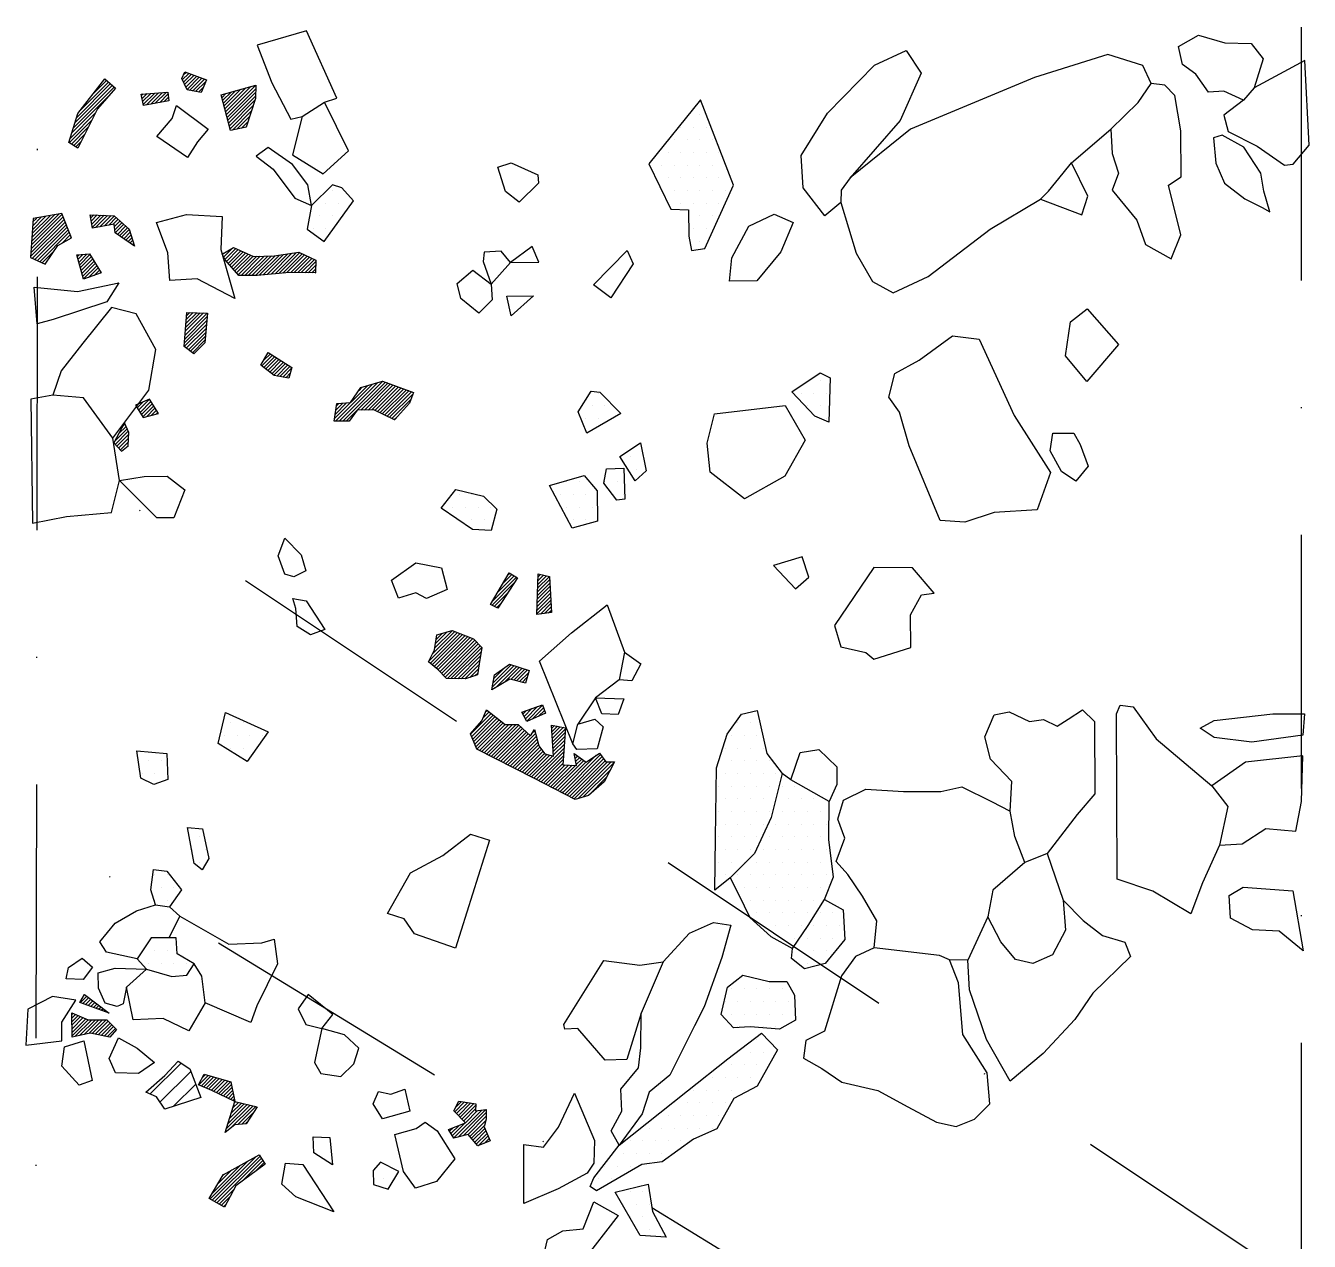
# Model space of a CAD drawing. Header units: metres. Extents: x 199 to 326, y -2100 to -1900.
# Drawn here: x 199.1 to 325.8, y -2019.9 to -1900 of the extents above; entities that cross this region are included whole.
import ezdxf

# ---------------------------------------------------------------- set-up
doc = ezdxf.new("R2010")
doc.units = ezdxf.units.M
doc.header["$LTSCALE"] = 25
doc.header["$MEASUREMENT"] = 0
doc.linetypes.add('STRICHPUNKTX2', pattern=[2, 1, -0.5, 0, -0.5])
doc.layers.get('0').update_dxf_attribs({"linetype": 'CONTINUOUS'})
for name, color, linetype in [('FEUER', 1, 'CONTINUOUS'), ('GRABUNGSGRENZE', 3, 'STRICHPUNKTX2'), ('KNOCHEN', 2, 'CONTINUOUS'), ('KNOCHENSCHRAFF', 2, 'CONTINUOUS'), ('STEINE', 4, 'CONTINUOUS'), ('STEINESCHRAFF', 4, 'CONTINUOUS')]:
    doc.layers.add(name, color=color, linetype=linetype)

# ---------------------------------------------------------------- blocks, each defined once
blk = doc.blocks.new('*X1')
at = {"color": 0}
for p, q in [((214.57, -1905.34), (215.21, -1904.7)), ((214.66, -1904.89), (214.95, -1904.61)), ((214.68, -1905.58), (215.47, -1904.79)), ((203.84, -1910.06), (207.85, -1906.05)), ((203.99, -1909.55), (207.66, -1905.89)), ((204.15, -1909.04), (207.47, -1905.72)), ((204.59, -1908.25), (207.28, -1905.56)), ((205.84, -1906.64), (207.09, -1905.4)), ((214.8, -1905.81), (215.73, -1904.89)), ((214.92, -1906.05), (215.99, -1904.98)), ((215.04, -1906.28), (216.25, -1905.08)), ((215.29, -1906.38), (216.51, -1905.17)), ((215.59, -1906.44), (216.77, -1905.26)), ((215.88, -1906.5), (216.88, -1905.5)), ((216.18, -1906.55), (216.64, -1906.09)), ((218.78, -1908.2), (220.85, -1906.13)), ((218.85, -1908.48), (221.34, -1905.99)), ((218.93, -1908.76), (221.84, -1905.85)), ((203.68, -1910.57), (207.35, -1906.9)), ((210.56, -1906.87), (210.71, -1906.73)), ((210.61, -1907.17), (211.09, -1906.7)), ((210.66, -1907.47), (211.47, -1906.67)), ((210.72, -1907.77), (211.85, -1906.64)), ((211.04, -1907.8), (212.24, -1906.61)), ((211.47, -1907.73), (212.62, -1906.58)), ((211.91, -1907.65), (213, -1906.55)), ((212.34, -1907.57), (213.15, -1906.75)), ((212.77, -1907.49), (213.19, -1907.07)), ((213.2, -1907.41), (213.23, -1907.39)), ((218.49, -1907.07), (218.88, -1906.68)), ((218.56, -1907.35), (219.38, -1906.54)), ((218.64, -1907.63), (219.87, -1906.4)), ((218.71, -1907.91), (220.36, -1906.26)), ((219, -1909.04), (221.82, -1906.22)), ((219.07, -1909.32), (221.81, -1906.59)), ((219.14, -1909.6), (221.79, -1906.95)), ((219.22, -1909.88), (221.71, -1907.39)), ((203.53, -1911.08), (206, -1908.6)), ((219.29, -1910.16), (221.54, -1907.91)), ((219.52, -1910.29), (221.37, -1908.43)), ((203.43, -1911.53), (205.65, -1909.31)), ((219.96, -1910.2), (221.2, -1908.96)), ((220.4, -1910.11), (221.03, -1909.48)), ((203.64, -1911.67), (205.29, -1910.02)), ((203.86, -1911.81), (204.93, -1910.73)), ((220.84, -1910.02), (220.87, -1910)), ((204.07, -1911.95), (204.57, -1911.44)), ((199.69, -1921.63), (202.7, -1918.62)), ((199.71, -1921.25), (202.39, -1918.58)), ((199.74, -1920.88), (201.95, -1918.66)), ((199.76, -1920.5), (201.52, -1918.74)), ((205.47, -1918.68), (205.51, -1918.64)), ((205.53, -1918.97), (205.85, -1918.66)), ((205.59, -1919.27), (206.18, -1918.67)), ((205.64, -1919.57), (206.52, -1918.69)), ((205.7, -1919.86), (206.86, -1918.7)), ((206.01, -1919.91), (207.2, -1918.72)), ((206.44, -1919.83), (207.54, -1918.73)), ((206.88, -1919.75), (207.87, -1918.76)), ((199.61, -1922.77), (203.01, -1919.38)), ((199.63, -1922.39), (202.9, -1919.12)), ((199.66, -1922.01), (202.8, -1918.87)), ((199.79, -1920.12), (201.09, -1918.81)), ((199.79, -1922.94), (203.11, -1919.63)), ((199.82, -1919.74), (200.66, -1918.89)), ((199.84, -1919.36), (200.23, -1918.97)), ((200.03, -1923.05), (203.21, -1919.88)), ((207.31, -1919.66), (208.05, -1918.92)), ((207.75, -1919.58), (208.24, -1919.09)), ((207.88, -1919.8), (208.43, -1919.26)), ((207.92, -1920.12), (208.61, -1919.43)), ((207.96, -1920.43), (208.8, -1919.59)), ((208.17, -1920.58), (208.98, -1919.76)), ((208.38, -1920.72), (209.17, -1919.93)), ((200.28, -1923.17), (203.31, -1920.13)), ((200.52, -1923.28), (203.41, -1920.38)), ((202.68, -1921.47), (203.51, -1920.64)), ((203.51, -1921), (203.61, -1920.89)), ((208.58, -1920.87), (209.34, -1920.11)), ((208.79, -1921.02), (209.42, -1920.38)), ((209, -1921.16), (209.51, -1920.65)), ((209.2, -1921.31), (209.59, -1920.93)), ((209.41, -1921.45), (209.67, -1921.2)), ((200.76, -1923.39), (201.93, -1922.22)), ((204.22, -1922.75), (204.39, -1922.59)), ((204.3, -1923.03), (204.77, -1922.56)), ((204.38, -1923.31), (205.16, -1922.53)), ((204.45, -1923.59), (205.45, -1922.58)), ((209.62, -1921.6), (209.75, -1921.47)), ((209.83, -1921.75), (209.83, -1921.74)), ((218.52, -1922.6), (218.71, -1922.41)), ((218.65, -1922.83), (219.57, -1921.9)), ((218.77, -1923.06), (219.84, -1921.98)), ((218.93, -1923.25), (220.09, -1922.09)), ((219.1, -1923.44), (220.34, -1922.2)), ((219.26, -1923.62), (220.58, -1922.31)), ((219.43, -1923.81), (220.83, -1922.41)), ((219.6, -1924), (221.07, -1922.52)), ((222.55, -1924.58), (224.56, -1922.57)), ((222.94, -1924.54), (224.97, -1922.51)), ((223.33, -1924.5), (225.39, -1922.45)), ((223.72, -1924.47), (225.8, -1922.39)), ((224.11, -1924.43), (226.15, -1922.39)), ((224.5, -1924.4), (226.4, -1922.5)), ((201, -1923.5), (201.12, -1923.39)), ((204.53, -1923.86), (205.59, -1922.8)), ((204.6, -1924.14), (205.72, -1923.02)), ((204.68, -1924.42), (205.86, -1923.24)), ((204.76, -1924.7), (205.99, -1923.46)), ((204.83, -1924.97), (206.13, -1923.68)), ((219.76, -1924.18), (221.32, -1922.63)), ((219.93, -1924.37), (221.56, -1922.74)), ((220.1, -1924.56), (221.91, -1922.74)), ((220.38, -1924.63), (222.27, -1922.73)), ((220.73, -1924.63), (222.64, -1922.73)), ((221.08, -1924.63), (223, -1922.72)), ((221.44, -1924.63), (223.36, -1922.71)), ((221.79, -1924.63), (223.74, -1922.69)), ((222.16, -1924.61), (224.15, -1922.63)), ((224.89, -1924.36), (226.64, -1922.61)), ((225.27, -1924.34), (226.88, -1922.72)), ((225.61, -1924.35), (227.13, -1922.83)), ((225.96, -1924.35), (227.37, -1922.94)), ((226.3, -1924.36), (227.61, -1923.05)), ((226.65, -1924.37), (227.75, -1923.27)), ((227, -1924.38), (227.73, -1923.64)), ((205.33, -1924.83), (206.26, -1923.9)), ((205.87, -1924.64), (206.4, -1924.11)), ((206.42, -1924.45), (206.53, -1924.33)), ((227.34, -1924.38), (227.71, -1924.01)), ((227.69, -1924.39), (227.7, -1924.38)), ((214.81, -1930.91), (217.02, -1928.7)), ((214.84, -1930.52), (217.02, -1928.34)), ((214.87, -1930.14), (216.68, -1928.33)), ((214.9, -1929.76), (216.34, -1928.32)), ((214.93, -1929.37), (215.99, -1928.31)), ((214.96, -1928.99), (215.65, -1928.3)), ((214.99, -1928.61), (215.3, -1928.29)), ((214.77, -1931.65), (216.95, -1929.47)), ((214.78, -1931.29), (216.98, -1929.09)), ((214.97, -1931.8), (216.92, -1929.86)), ((215.17, -1931.96), (216.88, -1930.25)), ((215.38, -1932.11), (216.85, -1930.64)), ((215.58, -1932.26), (216.81, -1931.02)), ((222.41, -1933.55), (223.48, -1932.49)), ((222.6, -1933.01), (223.26, -1932.36)), ((222.61, -1933.71), (223.69, -1932.63)), ((222.81, -1933.86), (223.91, -1932.77)), ((223.01, -1934.02), (224.13, -1932.9)), ((223.21, -1934.17), (224.34, -1933.04)), ((223.41, -1934.33), (224.56, -1933.18)), ((223.61, -1934.48), (224.77, -1933.32)), ((223.89, -1934.56), (224.99, -1933.45)), ((224.19, -1934.61), (225.21, -1933.59)), ((224.49, -1934.66), (225.36, -1933.79)), ((224.79, -1934.72), (225.22, -1934.29)), ((230.04, -1939.01), (233.85, -1935.2)), ((230.4, -1939.01), (234.35, -1935.05)), ((230.75, -1939.01), (234.61, -1935.15)), ((232.18, -1937.93), (234.87, -1935.24)), ((229.69, -1939.01), (233.34, -1935.35)), ((231.22, -1937.13), (232.83, -1935.51)), ((232.02, -1935.97), (232.32, -1935.67)), ((232.54, -1937.92), (235.13, -1935.34)), ((232.91, -1937.91), (235.39, -1935.43)), ((233.27, -1937.9), (235.64, -1935.53)), ((233.58, -1937.95), (235.9, -1935.62)), ((233.82, -1938.06), (236.16, -1935.72)), ((234.06, -1938.18), (236.42, -1935.81)), ((234.3, -1938.29), (236.68, -1935.91)), ((234.54, -1938.4), (236.94, -1936)), ((234.77, -1938.52), (237.19, -1936.1)), ((235.01, -1938.63), (237.35, -1936.3)), ((209.99, -1937.49), (210.13, -1937.36)), ((210.13, -1937.71), (210.76, -1937.08)), ((210.26, -1937.93), (211.34, -1936.85)), ((210.4, -1938.15), (211.48, -1937.06)), ((210.53, -1938.37), (211.62, -1937.28)), ((210.67, -1938.58), (211.76, -1937.49)), ((211.03, -1938.57), (211.89, -1937.71)), ((229.59, -1938.76), (231.16, -1937.18)), ((229.65, -1938.34), (230.78, -1937.21)), ((229.71, -1937.93), (230.4, -1937.23)), ((229.77, -1937.51), (230.02, -1937.26)), ((235.25, -1938.75), (237.13, -1936.87)), ((211.51, -1938.45), (212.03, -1937.93)), ((211.99, -1938.32), (212.17, -1938.14)), ((235.49, -1938.86), (235.69, -1938.66)), ((207.87, -1941.03), (209.13, -1939.77)), ((207.95, -1941.3), (209.24, -1940.01)), ((208.12, -1941.48), (209.28, -1940.33)), ((208.29, -1940.26), (209.03, -1939.52)), ((208.71, -1939.48), (208.92, -1939.27)), ((208.29, -1941.67), (209.26, -1940.7)), ((208.46, -1941.85), (209.25, -1941.06)), ((209.15, -1941.52), (209.23, -1941.43)), ((246.2, -1955.02), (247.09, -1954.13)), ((246.7, -1954.17), (246.88, -1953.99)), ((249.64, -1955.12), (250.5, -1954.26)), ((249.65, -1954.75), (250.21, -1954.19)), ((249.66, -1954.39), (249.92, -1954.13)), ((245.11, -1957.18), (247.31, -1954.97)), ((245.21, -1956.72), (247.53, -1954.4)), ((245.71, -1955.87), (247.31, -1954.27)), ((249.6, -1956.57), (250.85, -1955.33)), ((249.61, -1956.21), (250.83, -1954.99)), ((249.62, -1955.84), (250.81, -1954.66)), ((249.63, -1955.48), (250.79, -1954.33)), ((245.34, -1957.29), (246.66, -1955.98)), ((249.56, -1958.02), (250.92, -1956.67)), ((249.57, -1957.66), (250.9, -1956.33)), ((249.58, -1957.3), (250.88, -1956)), ((249.59, -1956.93), (250.87, -1955.66)), ((245.58, -1957.41), (246.01, -1956.98)), ((249.9, -1958.04), (250.94, -1957)), ((250.31, -1957.99), (250.96, -1957.34)), ((250.72, -1957.93), (250.98, -1957.67)), ((238.9, -1962.68), (241.72, -1959.85)), ((239.03, -1962.9), (241.98, -1959.95)), ((239.23, -1963.06), (242.23, -1960.05)), ((239.29, -1961.94), (241.47, -1959.75)), ((239.42, -1963.22), (242.49, -1960.15)), ((239.5, -1961.37), (241.22, -1959.65)), ((239.56, -1960.95), (240.72, -1959.79)), ((239.61, -1963.38), (242.74, -1960.25)), ((239.62, -1960.54), (240.22, -1959.94)), ((239.68, -1960.13), (239.71, -1960.09)), ((239.8, -1963.54), (242.99, -1960.35)), ((239.98, -1963.72), (243.25, -1960.45)), ((240.15, -1963.9), (243.43, -1960.62)), ((240.33, -1964.07), (243.61, -1960.8)), ((240.51, -1964.25), (243.78, -1960.98)), ((240.73, -1964.39), (243.95, -1961.17)), ((241.07, -1964.4), (244.1, -1961.36)), ((241.41, -1964.41), (244.04, -1961.78)), ((241.76, -1964.42), (243.97, -1962.2)), ((242.1, -1964.43), (243.9, -1962.62)), ((242.44, -1964.44), (243.84, -1963.04)), ((245.16, -1965.26), (247.3, -1963.11)), ((245.24, -1964.83), (247.03, -1963.03)), ((242.94, -1964.29), (243.78, -1963.46)), ((243.48, -1964.11), (243.72, -1963.87)), ((245.31, -1964.4), (246.44, -1963.27)), ((245.47, -1965.3), (247.57, -1963.2)), ((246.34, -1964.78), (247.84, -1963.29)), ((247, -1964.48), (248.11, -1963.37)), ((247.28, -1964.55), (248.37, -1963.46)), ((247.56, -1964.63), (248.64, -1963.54)), ((247.84, -1964.7), (248.72, -1963.82)), ((248.12, -1964.78), (248.58, -1964.31)), ((248.39, -1964.85), (248.44, -1964.8)), ((243.03, -1969.86), (245.05, -1967.84)), ((243.13, -1970.11), (245.24, -1968)), ((243.23, -1970.37), (245.44, -1968.15)), ((244.27, -1968.27), (244.85, -1967.69)), ((244.54, -1967.65), (244.65, -1967.53)), ((248.17, -1967.9), (248.52, -1967.55)), ((248.3, -1968.13), (249.07, -1967.36)), ((248.42, -1968.36), (249.61, -1967.17)), ((248.55, -1968.59), (250.11, -1967.02)), ((249.09, -1968.4), (250.21, -1967.28)), ((249.72, -1968.12), (250.3, -1967.54)), ((250.36, -1967.84), (250.4, -1967.8)), ((243.33, -1970.62), (245.64, -1968.31)), ((243.43, -1970.87), (245.84, -1968.46)), ((243.53, -1971.13), (246.04, -1968.62)), ((243.64, -1971.37), (246.24, -1968.77)), ((243.88, -1971.49), (246.44, -1968.93)), ((244.11, -1971.61), (246.79, -1968.93)), ((244.34, -1971.73), (247.14, -1968.93)), ((244.58, -1971.85), (247.5, -1968.93)), ((244.81, -1971.97), (247.78, -1969)), ((245.05, -1972.09), (247.96, -1969.17)), ((245.28, -1972.2), (248.15, -1969.34)), ((251.03, -1969.28), (251.28, -1969.04)), ((251.05, -1969.62), (251.58, -1969.09)), ((251.07, -1969.95), (251.87, -1969.15)), ((251.1, -1970.28), (252.17, -1969.21)), ((251.12, -1970.61), (252.38, -1969.35)), ((245.52, -1972.32), (248.33, -1969.51)), ((245.75, -1972.44), (248.52, -1969.68)), ((245.99, -1972.56), (248.7, -1969.85)), ((246.22, -1972.68), (248.88, -1970.02)), ((246.46, -1972.8), (249.43, -1969.82)), ((246.69, -1972.92), (249.5, -1970.11)), ((246.92, -1973.04), (249.57, -1970.39)), ((247.16, -1973.16), (249.65, -1970.67)), ((249.07, -1969.83), (249.36, -1969.54)), ((251.14, -1970.94), (252.35, -1969.73)), ((251.16, -1971.28), (252.32, -1970.11)), ((251.18, -1971.61), (252.3, -1970.49)), ((247.39, -1973.28), (249.72, -1970.95)), ((247.63, -1973.39), (249.85, -1971.17)), ((247.86, -1973.51), (250, -1971.38)), ((248.1, -1973.63), (250.15, -1971.58)), ((248.33, -1973.75), (250.3, -1971.78)), ((248.57, -1973.87), (250.55, -1971.89)), ((248.8, -1973.99), (250.84, -1971.95)), ((249.27, -1974.23), (252.24, -1971.25)), ((249.5, -1974.35), (252.22, -1971.64)), ((251.2, -1971.94), (252.27, -1970.87)), ((251.84, -1975.55), (255.41, -1971.97)), ((252.07, -1975.67), (255.84, -1971.9)), ((253.28, -1971.99), (253.38, -1971.89)), ((249.04, -1974.11), (251.12, -1972.02)), ((249.74, -1974.47), (252.19, -1972.02)), ((249.97, -1974.59), (252.16, -1972.4)), ((250.2, -1974.71), (252.13, -1972.78)), ((250.44, -1974.83), (252.35, -1972.92)), ((250.67, -1974.95), (252.69, -1972.93)), ((250.9, -1975.07), (253.03, -1972.95)), ((251.14, -1975.19), (253.36, -1972.96)), ((251.37, -1975.31), (254.19, -1972.49)), ((251.6, -1975.43), (254.39, -1972.64)), ((252.3, -1975.79), (255.99, -1972.1)), ((252.54, -1975.91), (256.14, -1972.31)), ((252.77, -1976.03), (256.28, -1972.52)), ((253, -1976.15), (256.54, -1972.61)), ((253.24, -1976.27), (256.89, -1972.62)), ((253.33, -1972.29), (253.58, -1972.04)), ((253.38, -1972.59), (253.78, -1972.19)), ((253.43, -1972.89), (253.98, -1972.34)), ((253.63, -1976.24), (257.18, -1972.68)), ((254.13, -1976.08), (256.81, -1973.41)), ((254.64, -1975.93), (256.43, -1974.14)), ((204.49, -1996.38), (205.15, -1995.72)), ((204.75, -1996.47), (205.35, -1995.87)), ((204.9, -1995.62), (204.95, -1995.57)), ((205.01, -1996.56), (205.55, -1996.02)), ((205.28, -1996.65), (205.75, -1996.18)), ((205.54, -1996.75), (205.96, -1996.33)), ((205.8, -1996.84), (206.16, -1996.48)), ((206.06, -1996.93), (206.36, -1996.63)), ((206.32, -1997.02), (206.56, -1996.78)), ((206.58, -1997.12), (206.76, -1996.94)), ((206.84, -1997.21), (206.96, -1997.09)), ((207.1, -1997.3), (207.17, -1997.24)), ((203.66, -1997.56), (203.78, -1997.44)), ((203.67, -1997.91), (204.04, -1997.54)), ((203.67, -1998.26), (204.29, -1997.64)), ((203.68, -1998.6), (204.54, -1997.75)), ((203.69, -1998.95), (204.79, -1997.85)), ((203.69, -1999.3), (205.04, -1997.95)), ((203.7, -1999.65), (205.29, -1998.05)), ((203.98, -1999.72), (205.65, -1998.05)), ((204.44, -1999.61), (206, -1998.05)), ((204.9, -1999.51), (206.35, -1998.05)), ((205.35, -1999.41), (206.7, -1998.06)), ((205.69, -1999.42), (207.06, -1998.06)), ((205.98, -1999.48), (207.26, -1998.2)), ((206.27, -1999.54), (207.44, -1998.38)), ((206.57, -1999.61), (207.62, -1998.56)), ((207.37, -1997.39), (207.37, -1997.39)), ((206.86, -1999.67), (207.79, -1998.73)), ((207.15, -1999.73), (207.97, -1998.91)), ((216.17, -2004.5), (217.13, -2003.54)), ((216.42, -2004.6), (217.4, -2003.62)), ((216.54, -2003.78), (216.85, -2003.46)), ((216.67, -2004.71), (217.68, -2003.7)), ((216.92, -2004.81), (217.95, -2003.78)), ((217.17, -2004.92), (218.22, -2003.86)), ((217.41, -2005.02), (218.5, -2003.94)), ((217.66, -2005.13), (218.77, -2004.02)), ((217.9, -2005.25), (219.05, -2004.1)), ((218.14, -2005.36), (219.32, -2004.18)), ((218.38, -2005.47), (219.42, -2004.43)), ((218.62, -2005.59), (219.48, -2004.72)), ((218.86, -2005.7), (219.54, -2005.02)), ((219.1, -2005.81), (219.6, -2005.31)), ((219.34, -2005.93), (219.66, -2005.6)), ((219.58, -2006.04), (219.72, -2005.89)), ((219.74, -2006.23), (219.83, -2006.14)), ((241.46, -2007.14), (242.43, -2006.16)), ((241.53, -2006.72), (242.13, -2006.12)), ((218.91, -2008.83), (221.26, -2006.48)), ((219.08, -2008.31), (220.98, -2006.41)), ((219.24, -2007.79), (220.69, -2006.34)), ((219.33, -2008.76), (221.55, -2006.55)), ((219.41, -2007.27), (220.4, -2006.28)), ((219.57, -2006.75), (220.12, -2006.21)), ((220.05, -2008.39), (221.83, -2006.61)), ((220.44, -2008.36), (221.61, -2007.19)), ((241.34, -2009.73), (244.11, -2006.96)), ((241.63, -2007.32), (242.74, -2006.21)), ((241.8, -2009.63), (244.52, -2006.9)), ((241.81, -2007.5), (243.05, -2006.26)), ((241.98, -2007.68), (243.35, -2006.31)), ((242.16, -2007.85), (243.54, -2006.48)), ((242.27, -2009.51), (244.56, -2007.22)), ((242.34, -2008.03), (243.51, -2006.86)), ((242.51, -2008.21), (243.7, -2007.02)), ((220.83, -2008.33), (220.98, -2008.17)), ((240.95, -2009.06), (241.33, -2008.68)), ((241.08, -2009.29), (241.91, -2008.46)), ((241.21, -2009.51), (242.49, -2008.23)), ((242.74, -2009.4), (244.56, -2007.57)), ((242.93, -2009.56), (244.54, -2007.95)), ((243.09, -2009.75), (244.41, -2008.44)), ((243.25, -2009.94), (244.42, -2008.78)), ((243.42, -2010.13), (244.53, -2009.02)), ((243.58, -2010.32), (244.64, -2009.27)), ((243.75, -2010.51), (244.75, -2009.51)), ((244.35, -2010.26), (244.85, -2009.76)), ((244.96, -2010.01), (244.96, -2010)), ((217.3, -2015.75), (221.06, -2011.98)), ((217.51, -2015.18), (220.27, -2012.42)), ((217.52, -2015.87), (221.85, -2011.54)), ((217.75, -2016), (222.24, -2011.51)), ((217.97, -2016.13), (222.38, -2011.72)), ((220.51, -2013.95), (222.52, -2011.93)), ((221.84, -2012.97), (222.66, -2012.15)), ((218.02, -2014.32), (219.47, -2012.86)), ((218.53, -2013.46), (218.68, -2013.3)), ((218.2, -2016.26), (219.66, -2014.8)), ((218.42, -2016.39), (219.27, -2015.54)), ((218.65, -2016.52), (218.87, -2016.29))]:
    blk.add_line(p, q, dxfattribs=at)
blk = doc.blocks.new('*X2')
at = {"color": 0}
for p, q in [((265.625, -1908.75), (265.625, -1908.75)), ((263.75, -1910), (263.75, -1910)), ((265, -1910), (265, -1910)), ((266.25, -1910), (266.25, -1910)), ((263.125, -1911.25), (263.125, -1911.25)), ((264.375, -1911.25), (264.375, -1911.25)), ((265.625, -1911.25), (265.625, -1911.25)), ((266.875, -1911.25), (266.875, -1911.25)), ((262.5, -1912.5), (262.5, -1912.5)), ((263.75, -1912.5), (263.75, -1912.5)), ((265, -1912.5), (265, -1912.5)), ((266.25, -1912.5), (266.25, -1912.5)), ((267.5, -1912.5), (267.5, -1912.5)), ((261.875, -1913.75), (261.875, -1913.75)), ((262.5, -1915), (262.5, -1915)), ((263.125, -1913.75), (263.125, -1913.75)), ((263.75, -1915), (263.75, -1915)), ((264.375, -1913.75), (264.375, -1913.75)), ((265, -1915), (265, -1915)), ((265.625, -1913.75), (265.625, -1913.75)), ((266.25, -1915), (266.25, -1915)), ((266.875, -1913.75), (266.875, -1913.75)), ((267.5, -1915), (267.5, -1915)), ((268.125, -1913.75), (268.125, -1913.75)), ((229.375, -1916.25), (229.375, -1916.25)), ((263.125, -1916.25), (263.125, -1916.25)), ((264.375, -1916.25), (264.375, -1916.25)), ((265.625, -1916.25), (265.625, -1916.25)), ((266.875, -1916.25), (266.875, -1916.25)), ((268.125, -1916.25), (268.125, -1916.25)), ((228.75, -1917.5), (228.75, -1917.5)), ((230, -1917.5), (230, -1917.5)), ((231.25, -1917.5), (231.25, -1917.5)), ((262.5, -1917.5), (262.5, -1917.5)), ((263.75, -1917.5), (263.75, -1917.5)), ((265, -1917.5), (265, -1917.5)), ((266.25, -1917.5), (266.25, -1917.5)), ((267.5, -1917.5), (267.5, -1917.5)), ((228.125, -1918.75), (228.125, -1918.75)), ((229.375, -1918.75), (229.375, -1918.75)), ((265.625, -1918.75), (265.625, -1918.75)), ((266.875, -1918.75), (266.875, -1918.75)), ((227.5, -1920), (227.5, -1920)), ((228.75, -1920), (228.75, -1920)), ((265, -1920), (265, -1920)), ((266.25, -1920), (266.25, -1920)), ((265.625, -1921.25), (265.625, -1921.25)), ((277.5, -1935), (277.5, -1935)), ((255.625, -1936.25), (255.625, -1936.25)), ((275.625, -1936.25), (275.625, -1936.25)), ((276.875, -1936.25), (276.875, -1936.25)), ((278.125, -1936.25), (278.125, -1936.25)), ((255, -1937.5), (255, -1937.5)), ((256.25, -1937.5), (256.25, -1937.5)), ((276.25, -1937.5), (276.25, -1937.5)), ((277.5, -1937.5), (277.5, -1937.5)), ((254.375, -1938.75), (254.375, -1938.75)), ((255.625, -1938.75), (255.625, -1938.75)), ((256.875, -1938.75), (256.875, -1938.75)), ((278.125, -1938.75), (278.125, -1938.75)), ((258.75, -1942.5), (258.75, -1942.5)), ((260, -1942.5), (260, -1942.5)), ((256.875, -1943.75), (256.875, -1943.75)), ((258.125, -1943.75), (258.125, -1943.75)), ((259.375, -1943.75), (259.375, -1943.75)), ((252.5, -1945), (252.5, -1945)), ((253.75, -1945), (253.75, -1945)), ((256.25, -1945), (256.25, -1945)), ((257.5, -1945), (257.5, -1945)), ((241.875, -1946.25), (241.875, -1946.25)), ((243.125, -1946.25), (243.125, -1946.25)), ((251.875, -1946.25), (251.875, -1946.25)), ((253.125, -1946.25), (253.125, -1946.25)), ((254.375, -1946.25), (254.375, -1946.25)), ((258.125, -1946.25), (258.125, -1946.25)), ((241.25, -1947.5), (241.25, -1947.5)), ((242.5, -1947.5), (242.5, -1947.5)), ((243.75, -1947.5), (243.75, -1947.5)), ((245, -1947.5), (245, -1947.5)), ((252.5, -1947.5), (252.5, -1947.5)), ((253.75, -1947.5), (253.75, -1947.5)), ((255, -1947.5), (255, -1947.5)), ((241.875, -1948.75), (241.875, -1948.75)), ((243.125, -1948.75), (243.125, -1948.75)), ((244.375, -1948.75), (244.375, -1948.75)), ((253.125, -1948.75), (253.125, -1948.75)), ((254.375, -1948.75), (254.375, -1948.75)), ((219.375, -1968.75), (219.375, -1968.75)), ((220.625, -1968.75), (220.625, -1968.75)), ((269.375, -1968.75), (269.375, -1968.75)), ((270.625, -1968.75), (270.625, -1968.75)), ((218.75, -1970), (218.75, -1970)), ((220, -1970), (220, -1970)), ((221.25, -1970), (221.25, -1970)), ((222.5, -1970), (222.5, -1970)), ((268.75, -1970), (268.75, -1970)), ((270, -1970), (270, -1970)), ((271.25, -1970), (271.25, -1970)), ((219.375, -1971.25), (219.375, -1971.25)), ((220.625, -1971.25), (220.625, -1971.25)), ((221.875, -1971.25), (221.875, -1971.25)), ((268.125, -1971.25), (268.125, -1971.25)), ((269.375, -1971.25), (269.375, -1971.25)), ((270.625, -1971.25), (270.625, -1971.25)), ((271.875, -1971.25), (271.875, -1971.25)), ((211.25, -1972.5), (211.25, -1972.5)), ((212.5, -1972.5), (212.5, -1972.5)), ((268.75, -1972.5), (268.75, -1972.5)), ((270, -1972.5), (270, -1972.5)), ((271.25, -1972.5), (271.25, -1972.5)), ((272.5, -1972.5), (272.5, -1972.5)), ((210.625, -1973.75), (210.625, -1973.75)), ((211.875, -1973.75), (211.875, -1973.75)), ((268.125, -1973.75), (268.125, -1973.75)), ((269.375, -1973.75), (269.375, -1973.75)), ((270.625, -1973.75), (270.625, -1973.75)), ((271.875, -1973.75), (271.875, -1973.75)), ((273.125, -1973.75), (273.125, -1973.75)), ((267.5, -1975), (267.5, -1975)), ((268.75, -1975), (268.75, -1975)), ((270, -1975), (270, -1975)), ((271.25, -1975), (271.25, -1975)), ((272.5, -1975), (272.5, -1975)), ((273.75, -1975), (273.75, -1975)), ((275, -1975), (275, -1975)), ((268.125, -1976.25), (268.125, -1976.25)), ((269.375, -1976.25), (269.375, -1976.25)), ((270.625, -1976.25), (270.625, -1976.25)), ((271.875, -1976.25), (271.875, -1976.25)), ((273.125, -1976.25), (273.125, -1976.25)), ((274.375, -1976.25), (274.375, -1976.25)), ((275.625, -1976.25), (275.625, -1976.25)), ((276.875, -1976.25), (276.875, -1976.25)), ((267.5, -1977.5), (267.5, -1977.5)), ((268.75, -1977.5), (268.75, -1977.5)), ((270, -1977.5), (270, -1977.5)), ((271.25, -1977.5), (271.25, -1977.5)), ((272.5, -1977.5), (272.5, -1977.5)), ((273.75, -1977.5), (273.75, -1977.5)), ((275, -1977.5), (275, -1977.5)), ((276.25, -1977.5), (276.25, -1977.5)), ((277.5, -1977.5), (277.5, -1977.5)), ((268.125, -1978.75), (268.125, -1978.75)), ((269.375, -1978.75), (269.375, -1978.75)), ((270.625, -1978.75), (270.625, -1978.75)), ((271.875, -1978.75), (271.875, -1978.75)), ((273.125, -1978.75), (273.125, -1978.75)), ((274.375, -1978.75), (274.375, -1978.75)), ((275.625, -1978.75), (275.625, -1978.75)), ((276.875, -1978.75), (276.875, -1978.75)), ((278.125, -1978.75), (278.125, -1978.75)), ((216.25, -1980), (216.25, -1980)), ((267.5, -1980), (267.5, -1980)), ((268.75, -1980), (268.75, -1980)), ((270, -1980), (270, -1980)), ((271.25, -1980), (271.25, -1980)), ((272.5, -1980), (272.5, -1980)), ((273.75, -1980), (273.75, -1980)), ((275, -1980), (275, -1980)), ((276.25, -1980), (276.25, -1980)), ((277.5, -1980), (277.5, -1980)), ((215.625, -1981.25), (215.625, -1981.25)), ((216.875, -1981.25), (216.875, -1981.25)), ((268.125, -1981.25), (268.125, -1981.25)), ((269.375, -1981.25), (269.375, -1981.25)), ((270.625, -1981.25), (270.625, -1981.25)), ((271.875, -1981.25), (271.875, -1981.25)), ((273.125, -1981.25), (273.125, -1981.25)), ((274.375, -1981.25), (274.375, -1981.25)), ((275.625, -1981.25), (275.625, -1981.25)), ((276.875, -1981.25), (276.875, -1981.25)), ((278.125, -1981.25), (278.125, -1981.25)), ((216.25, -1982.5), (216.25, -1982.5)), ((267.5, -1982.5), (267.5, -1982.5)), ((268.75, -1982.5), (268.75, -1982.5)), ((270, -1982.5), (270, -1982.5)), ((271.25, -1982.5), (271.25, -1982.5)), ((272.5, -1982.5), (272.5, -1982.5)), ((273.75, -1982.5), (273.75, -1982.5)), ((275, -1982.5), (275, -1982.5)), ((276.25, -1982.5), (276.25, -1982.5)), ((277.5, -1982.5), (277.5, -1982.5)), ((211.875, -1983.75), (211.875, -1983.75)), ((213.125, -1983.75), (213.125, -1983.75)), ((268.125, -1983.75), (268.125, -1983.75)), ((269.375, -1983.75), (269.375, -1983.75)), ((270.625, -1983.75), (270.625, -1983.75)), ((271.875, -1983.75), (271.875, -1983.75)), ((273.125, -1983.75), (273.125, -1983.75)), ((274.375, -1983.75), (274.375, -1983.75)), ((275.625, -1983.75), (275.625, -1983.75)), ((276.875, -1983.75), (276.875, -1983.75)), ((278.125, -1983.75), (278.125, -1983.75)), ((212.5, -1985), (212.5, -1985)), ((213.75, -1985), (213.75, -1985)), ((270, -1985), (270, -1985)), ((271.25, -1985), (271.25, -1985)), ((272.5, -1985), (272.5, -1985)), ((273.75, -1985), (273.75, -1985)), ((275, -1985), (275, -1985)), ((276.25, -1985), (276.25, -1985)), ((277.5, -1985), (277.5, -1985)), ((211.875, -1986.25), (211.875, -1986.25)), ((213.125, -1986.25), (213.125, -1986.25)), ((270.625, -1986.25), (270.625, -1986.25)), ((271.875, -1986.25), (271.875, -1986.25)), ((273.125, -1986.25), (273.125, -1986.25)), ((274.375, -1986.25), (274.375, -1986.25)), ((275.625, -1986.25), (275.625, -1986.25)), ((276.875, -1986.25), (276.875, -1986.25)), ((271.25, -1987.5), (271.25, -1987.5)), ((272.5, -1987.5), (272.5, -1987.5)), ((273.75, -1987.5), (273.75, -1987.5)), ((275, -1987.5), (275, -1987.5)), ((276.25, -1987.5), (276.25, -1987.5)), ((277.5, -1987.5), (277.5, -1987.5)), ((278.75, -1987.5), (278.75, -1987.5)), ((271.875, -1988.75), (271.875, -1988.75)), ((273.125, -1988.75), (273.125, -1988.75)), ((274.375, -1988.75), (274.375, -1988.75)), ((275.625, -1988.75), (275.625, -1988.75)), ((276.875, -1988.75), (276.875, -1988.75)), ((278.125, -1988.75), (278.125, -1988.75)), ((279.375, -1988.75), (279.375, -1988.75)), ((212.5, -1990), (212.5, -1990)), ((213.75, -1990), (213.75, -1990)), ((273.75, -1990), (273.75, -1990)), ((275, -1990), (275, -1990)), ((276.25, -1990), (276.25, -1990)), ((277.5, -1990), (277.5, -1990)), ((278.75, -1990), (278.75, -1990)), ((211.875, -1991.25), (211.875, -1991.25)), ((213.125, -1991.25), (213.125, -1991.25)), ((275.625, -1991.25), (275.625, -1991.25)), ((276.875, -1991.25), (276.875, -1991.25)), ((278.125, -1991.25), (278.125, -1991.25)), ((211.25, -1992.5), (211.25, -1992.5)), ((212.5, -1992.5), (212.5, -1992.5)), ((213.75, -1992.5), (213.75, -1992.5)), ((215, -1992.5), (215, -1992.5)), ((276.25, -1992.5), (276.25, -1992.5)), ((277.5, -1992.5), (277.5, -1992.5)), ((268.75, -1995), (268.75, -1995)), ((270, -1995), (270, -1995)), ((271.25, -1995), (271.25, -1995)), ((272.5, -1995), (272.5, -1995)), ((273.75, -1995), (273.75, -1995)), ((268.125, -1996.25), (268.125, -1996.25)), ((269.375, -1996.25), (269.375, -1996.25)), ((270.625, -1996.25), (270.625, -1996.25)), ((271.875, -1996.25), (271.875, -1996.25)), ((273.125, -1996.25), (273.125, -1996.25)), ((274.375, -1996.25), (274.375, -1996.25)), ((268.75, -1997.5), (268.75, -1997.5)), ((270, -1997.5), (270, -1997.5)), ((271.25, -1997.5), (271.25, -1997.5)), ((272.5, -1997.5), (272.5, -1997.5)), ((273.75, -1997.5), (273.75, -1997.5)), ((275, -1997.5), (275, -1997.5)), ((269.375, -1998.75), (269.375, -1998.75)), ((270.625, -1998.75), (270.625, -1998.75)), ((271.875, -1998.75), (271.875, -1998.75)), ((273.125, -1998.75), (273.125, -1998.75)), ((271.25, -2000), (271.25, -2000)), ((269.375, -2001.25), (269.375, -2001.25)), ((270.625, -2001.25), (270.625, -2001.25)), ((271.875, -2001.25), (271.875, -2001.25)), ((273.125, -2001.25), (273.125, -2001.25)), ((268.75, -2002.5), (268.75, -2002.5)), ((270, -2002.5), (270, -2002.5)), ((271.25, -2002.5), (271.25, -2002.5)), ((266.875, -2003.75), (266.875, -2003.75)), ((268.125, -2003.75), (268.125, -2003.75)), ((269.375, -2003.75), (269.375, -2003.75)), ((270.625, -2003.75), (270.625, -2003.75)), ((265, -2005), (265, -2005)), ((266.25, -2005), (266.25, -2005)), ((267.5, -2005), (267.5, -2005)), ((268.75, -2005), (268.75, -2005)), ((270, -2005), (270, -2005)), ((263.125, -2006.25), (263.125, -2006.25)), ((264.375, -2006.25), (264.375, -2006.25)), ((265.625, -2006.25), (265.625, -2006.25)), ((266.875, -2006.25), (266.875, -2006.25)), ((268.125, -2006.25), (268.125, -2006.25)), ((262.5, -2007.5), (262.5, -2007.5)), ((263.75, -2007.5), (263.75, -2007.5)), ((265, -2007.5), (265, -2007.5)), ((266.25, -2007.5), (266.25, -2007.5)), ((267.5, -2007.5), (267.5, -2007.5)), ((260.625, -2008.75), (260.625, -2008.75)), ((261.875, -2008.75), (261.875, -2008.75)), ((263.125, -2008.75), (263.125, -2008.75)), ((264.375, -2008.75), (264.375, -2008.75)), ((265.625, -2008.75), (265.625, -2008.75)), ((266.875, -2008.75), (266.875, -2008.75)), ((258.125, -2011.25), (258.125, -2011.25)), ((258.75, -2010), (258.75, -2010)), ((259.375, -2011.25), (259.375, -2011.25)), ((260, -2010), (260, -2010)), ((260.625, -2011.25), (260.625, -2011.25)), ((261.25, -2010), (261.25, -2010)), ((261.875, -2011.25), (261.875, -2011.25)), ((262.5, -2010), (262.5, -2010)), ((263.75, -2010), (263.75, -2010)), ((256.25, -2012.5), (256.25, -2012.5)), ((257.5, -2012.5), (257.5, -2012.5)), ((258.75, -2012.5), (258.75, -2012.5)), ((234.375, -2013.75), (234.375, -2013.75)), ((255.625, -2013.75), (255.625, -2013.75)), ((256.875, -2013.75), (256.875, -2013.75)), ((258.75, -2015), (258.75, -2015)), ((260, -2015), (260, -2015)), ((258.125, -2016.25), (258.125, -2016.25)), ((259.375, -2016.25), (259.375, -2016.25)), ((260.625, -2016.25), (260.625, -2016.25)), ((258.75, -2017.5), (258.75, -2017.5)), ((260, -2017.5), (260, -2017.5)), ((261.25, -2017.5), (261.25, -2017.5)), ((260.625, -2018.75), (260.625, -2018.75)), ((261.875, -2018.75), (261.875, -2018.75))]:
    blk.add_line(p, q, dxfattribs=at)
blk = doc.blocks.new('*X3')
at = {"color": 0}
for p, q in [((211.4, -2005.38), (214.45, -2002.33)), ((212.38, -2006.17), (215.4, -2003.15)), ((213.72, -2006.59), (215.9, -2004.42)), ((216.35, -2005.74), (216.4, -2005.68))]:
    blk.add_line(p, q, dxfattribs=at)

msp = doc.modelspace()

# ---------------------------------------------------------------- linework, layer by layer
at = {"layer": 'GRABUNGSGRENZE'}
for points in [[(200.01, -2100.06), (200.32, -1900)], [(324.98, -1900.13), (324.98, -2100.19)], [(324.98, -2024.24), (202.13, -1942.31)], [(324.98, -2055.76), (199.47, -1979.1)]]:
    msp.add_lwpolyline(points, dxfattribs=at)
at = {"layer": 'KNOCHEN'}
for points in [[(214.81, -1904.56), (216.95, -1905.33), (216.44, -1906.6), (215.06, -1906.34), (214.51, -1905.22), (214.81, -1904.56)], [(203.39, -1911.51), (204.27, -1908.66), (206.92, -1905.25), (207.99, -1906.17), (206.2, -1908.21), (204.26, -1912.07), (203.39, -1911.51)], [(218.42, -1906.81), (221.84, -1905.85), (221.78, -1907.17), (220.86, -1910.02), (219.33, -1910.32), (218.42, -1906.81)], [(210.73, -1907.86), (210.53, -1906.74), (213.13, -1906.54), (213.23, -1907.41), (210.73, -1907.86)], [(199.6, -1922.85), (201.03, -1923.52), (202.3, -1921.69), (203.63, -1920.93), (202.67, -1918.53), (199.87, -1919.03), (199.6, -1922.85)], [(205.72, -1919.96), (205.47, -1918.64), (207.86, -1918.75), (209.33, -1920.07), (209.84, -1921.75), (207.96, -1920.43), (207.86, -1919.56), (205.72, -1919.96)], [(204.84, -1925), (204.18, -1922.61), (205.41, -1922.51), (206.57, -1924.39), (204.84, -1925)], [(218.49, -1922.54), (219.61, -1921.88), (221.59, -1922.75), (223.63, -1922.7), (226.07, -1922.35), (227.75, -1923.12), (227.7, -1924.39), (225.15, -1924.34), (221.95, -1924.63), (220.16, -1924.63), (218.79, -1923.1), (218.49, -1922.54)], [(214.75, -1931.64), (215.01, -1928.28), (217.05, -1928.34), (216.79, -1931.29), (215.72, -1932.36), (214.75, -1931.64)], [(222.33, -1933.49), (223.05, -1932.22), (225.39, -1933.7), (225.08, -1934.77), (223.65, -1934.51), (222.33, -1933.49)], [(229.55, -1939.01), (229.81, -1937.28), (231.18, -1937.18), (232.2, -1935.7), (234.34, -1935.05), (237.39, -1936.17), (236.98, -1937.24), (235.5, -1938.87), (233.47, -1937.9), (231.84, -1937.94), (231.02, -1939.01), (229.55, -1939.01)], [(209.95, -1937.43), (210.71, -1938.66), (212.24, -1938.25), (211.33, -1936.83), (209.95, -1937.43)], [(207.81, -1941.15), (208.57, -1941.96), (209.23, -1941.45), (209.29, -1940.13), (208.88, -1939.16), (207.81, -1941.15)], [(244.98, -1957.11), (246.82, -1953.96), (247.64, -1954.47), (245.69, -1957.47), (244.98, -1957.11)], [(249.56, -1958.09), (249.67, -1954.07), (250.79, -1954.33), (250.99, -1957.89), (249.56, -1958.09)], [(242.52, -1964.44), (240.64, -1964.38), (239.78, -1963.52), (238.86, -1962.75), (239.47, -1961.58), (239.68, -1960.1), (241.21, -1959.65), (243.29, -1960.47), (244.11, -1961.34), (243.85, -1962.96), (243.69, -1964.03), (242.52, -1964.44)], [(245.12, -1965.51), (245.37, -1964.04), (246.85, -1962.97), (248.79, -1963.59), (248.43, -1964.86), (246.9, -1964.45), (245.12, -1965.51)], [(243.63, -1971.36), (243.02, -1969.84), (244.14, -1968.56), (244.6, -1967.5), (246.43, -1968.93), (247.7, -1968.93), (248.92, -1970.05), (249.33, -1969.44), (249.74, -1971.02), (250.34, -1971.84), (251.21, -1972.04), (251.01, -1968.99), (252.39, -1969.25), (252.12, -1972.91), (253.45, -1972.96), (253.25, -1971.79), (254.42, -1972.66), (255.74, -1971.75), (256.35, -1972.61), (257.22, -1972.62), (256.19, -1974.6), (254.66, -1975.92), (253.34, -1976.32), (249.27, -1974.23), (243.63, -1971.36)], [(248.57, -1968.63), (248.06, -1967.71), (250.1, -1967), (250.4, -1967.82), (248.57, -1968.63)], [(204.47, -1996.37), (204.93, -1995.56), (207.37, -1997.4), (204.47, -1996.37)], [(203.7, -1999.78), (203.66, -1997.39), (205.28, -1998.05), (207.12, -1998.06), (208.08, -1999.03), (207.42, -1999.79), (205.48, -1999.38), (203.7, -1999.78)], [(219.77, -2006.13), (217.49, -2005.05), (216.16, -2004.49), (216.73, -2003.42), (219.37, -2004.19), (219.77, -2006.13)], [(218.8, -2009.18), (219.77, -2006.13), (221.96, -2006.64), (220.89, -2008.32), (219.77, -2008.42), (218.8, -2009.18)], [(241.35, -2009.74), (240.84, -2008.87), (242.52, -2008.22), (241.36, -2007.04), (241.87, -2006.08), (243.55, -2006.34), (243.49, -2007.05), (244.56, -2006.9), (244.56, -2007.87), (244.36, -2008.63), (244.96, -2010), (243.74, -2010.51), (242.78, -2009.39), (241.35, -2009.74)], [(217.21, -2015.69), (218.59, -2013.35), (222.15, -2011.38), (222.76, -2012.3), (219.86, -2014.43), (218.73, -2016.56), (217.21, -2015.69)]]:
    msp.add_lwpolyline(points, dxfattribs=at)
at = {"layer": 'STEINE'}
for points in [[(221.95, -1901.93), (223.41, -1905.65), (225.29, -1909.22), (226.41, -1908.96), (228.6, -1907.54), (229.82, -1907.14), (226.84, -1900.52), (221.95, -1901.93)], [(319.27, -1907.34), (317.33, -1906.47), (315.81, -1906.57), (314.59, -1904.79), (313.27, -1903.82), (312.86, -1902.04), (314.85, -1900.92), (317.45, -1901.69), (320.04, -1901.75), (321.21, -1903.28), (320.34, -1906.13)], [(279.54, -1917.43), (277.96, -1918.75), (275.82, -1916), (275.63, -1912.79), (278.23, -1908.63), (282.88, -1903.9), (285.98, -1902.43), (287.46, -1904.68), (285.41, -1909.35), (280.46, -1914.99)], [(280.46, -1914.99), (279.59, -1916.21), (279.54, -1917.43), (281.05, -1922.43), (282.67, -1925.23), (284.71, -1926.36), (288.17, -1924.73), (294.29, -1920.06), (299.24, -1917.12), (300.05, -1916.31), (301.48, -1914.53), (302.3, -1913.52), (306.18, -1910.22), (308.88, -1907.58), (310.16, -1905.69), (309.35, -1903.91), (305.89, -1902.83), (298.65, -1905.11), (286.43, -1910.22), (280.46, -1914.99)], [(325.33, -1903.44), (320.34, -1906.13), (319.27, -1907.34), (317.33, -1908.82), (317.78, -1910.45), (320.63, -1911.88), (323.32, -1913.77), (324.19, -1913.67), (325.77, -1911.79), (325.33, -1903.44)], [(306.18, -1910.22), (306.32, -1912.61), (306.93, -1914.54), (306.32, -1916.22), (308.75, -1919.18), (309.61, -1921.58), (312.15, -1923.01), (313.08, -1920.62), (311.87, -1915.73), (313.14, -1914.92), (313.1, -1910.38), (312.5, -1906.87), (311.53, -1905.85), (310.16, -1905.69)], [(262.79, -1918.11), (264.52, -1918.16), (264.56, -1920.76), (264.81, -1922.19), (266.14, -1921.99), (268.95, -1915.73), (265.71, -1907.32), (260.61, -1913.62), (262.79, -1918.11)], [(212.05, -1910.92), (213.58, -1909.14), (213.99, -1907.87), (217.14, -1910.22), (216.07, -1911.44), (215.1, -1913.01), (212.05, -1910.92)], [(228.48, -1914.62), (230.98, -1912.33), (228.6, -1907.54)], [(226.41, -1908.96), (225.43, -1912.73), (228.48, -1914.62)], [(316.31, -1911.05), (316.55, -1913.55), (317.41, -1915.54), (319.4, -1917.07), (321.13, -1917.94), (321.89, -1918.35), (321.28, -1916.31), (320.98, -1914.53), (319.31, -1911.98), (317.17, -1910.8), (316.31, -1911.05)], [(227.31, -1917.72), (226.95, -1915.69), (225.43, -1913.7), (223.04, -1912.01), (221.87, -1912.87), (223.55, -1914.15), (225.68, -1917.01), (227.31, -1917.72)], [(247.82, -1917.41), (246.45, -1916.34), (245.69, -1913.95), (247.02, -1913.54), (249.66, -1914.72), (249.71, -1915.53), (247.82, -1917.41)], [(299.24, -1917.12), (303.31, -1918.66), (303.92, -1916.83), (302.3, -1913.52)], [(227.31, -1917.72), (226.89, -1920.06), (228.57, -1921.29), (231.48, -1917.27), (230.31, -1916), (229.4, -1915.69), (227.31, -1917.72)], [(213.34, -1925.12), (213.14, -1922.42), (212.03, -1919.42), (214.99, -1918.61), (218.5, -1918.82), (218.39, -1922.08), (219.75, -1926.92), (216.04, -1924.98), (213.34, -1925.12)], [(268.57, -1925.2), (268.78, -1922.91), (270.47, -1919.76), (272.97, -1918.59), (274.85, -1919.41), (273.62, -1922.31), (271.27, -1925.15), (268.57, -1925.2)], [(245.05, -1925.5), (246.94, -1923.37), (246.03, -1922.24), (244.35, -1922.34), (244.25, -1923.26), (245.05, -1925.5)], [(246.94, -1923.37), (249.74, -1923.32), (249.08, -1921.79), (246.94, -1923.37)], [(255.13, -1925.57), (258.45, -1922.17), (259.06, -1923.5), (256.86, -1926.85), (255.13, -1925.57)], [(243.83, -1928.35), (242.05, -1926.92), (241.69, -1925.44), (243.23, -1924.12), (245.05, -1925.5), (245.15, -1927.03), (243.83, -1928.35)], [(200.25, -1929.42), (199.95, -1925.8), (204.23, -1926.22), (208.3, -1925.37), (207.13, -1927.25), (201.83, -1928.97), (200.25, -1929.42)], [(247.03, -1928.61), (246.58, -1926.67), (249.23, -1926.63), (247.03, -1928.61)], [(207.71, -1940.69), (211.28, -1935.96), (211.95, -1931.94), (210.02, -1928.42), (207.58, -1927.81), (204.77, -1931.31), (202.63, -1934.06), (201.81, -1936.45)], [(301.7, -1932.55), (302.21, -1929.2), (303.85, -1927.93), (306.94, -1931.45), (303.83, -1935.1), (301.7, -1932.55)], [(289.34, -1948.82), (286.3, -1941.43), (285.34, -1938.12), (284.28, -1936.64), (284.89, -1934.3), (287.29, -1932.98), (290.55, -1930.59), (293.2, -1930.91), (296.64, -1938.45), (300.24, -1944.06), (298.91, -1947.77), (294.69, -1948.01), (291.78, -1948.97), (289.34, -1948.82)], [(274.71, -1936.11), (277.51, -1934.23), (278.48, -1934.74), (278.37, -1939.12), (276.99, -1938.5), (274.71, -1936.11)], [(199.8, -1949.07), (203.16, -1948.41), (207.59, -1948.02), (208.36, -1944.86), (207.71, -1940.69), (204.81, -1936.71), (201.81, -1936.45), (199.62, -1936.85), (199.8, -1949.07)], [(254.49, -1940.18), (253.63, -1938.09), (254.91, -1936.06), (255.77, -1936.16), (257.85, -1938.26), (254.49, -1940.18)], [(270.05, -1946.68), (266.65, -1944.03), (266.35, -1941.18), (267.07, -1938.28), (274.04, -1937.48), (276.02, -1940.89), (274.03, -1944.45), (270.05, -1946.68)], [(300.46, -1940.19), (302.54, -1940.19), (303.15, -1941.31), (303.96, -1943.45), (302.74, -1944.93), (301.31, -1943.96), (300.2, -1941.92), (300.46, -1940.19)], [(259.26, -1944.88), (257.74, -1942.48), (259.78, -1941.16), (260.34, -1943.91), (259.26, -1944.88)], [(257.43, -1946.81), (256.16, -1945.12), (256.42, -1943.7), (258.15, -1943.65), (258.24, -1946.71), (257.43, -1946.81)], [(208.36, -1944.86), (210.8, -1944.46), (213.09, -1944.42), (214.82, -1945.79), (213.75, -1948.54), (212.07, -1948.54), (208.36, -1944.86)], [(253.04, -1949.55), (250.81, -1945.37), (254.23, -1944.36), (255.49, -1945.89), (255.54, -1948.89), (253.04, -1949.55)], [(245.05, -1949.78), (243.22, -1949.68), (240.12, -1947.58), (241.55, -1945.75), (244.29, -1946.42), (245.61, -1947.7), (245.05, -1949.78)], [(224.68, -1954.11), (224.02, -1952.28), (224.69, -1950.55), (226.31, -1952.18), (226.77, -1953.76), (225.59, -1954.37), (224.68, -1954.11)], [(235.92, -1956.48), (235.21, -1954.7), (237.61, -1952.97), (240.15, -1953.49), (240.71, -1955.63), (238.67, -1956.49), (237.6, -1955.93), (235.92, -1956.48)], [(272.89, -1953.26), (275.07, -1955.55), (276.4, -1954.39), (275.74, -1952.4), (272.89, -1953.26)], [(288.76, -1955.99), (286.63, -1953.49), (282.81, -1953.43), (278.93, -1959.18), (279.54, -1961.26), (282.03, -1961.83), (282.79, -1962.49), (286.46, -1961.33), (286.42, -1958.12), (287.49, -1956.14), (288.76, -1955.99)], [(225.89, -1959.26), (225.79, -1957.48), (225.49, -1956.51), (226.81, -1956.72), (228.64, -1959.57), (227.21, -1960.08), (225.89, -1959.26)], [(253.1, -1970.83), (253.61, -1968.89), (255.29, -1968.39), (256.1, -1969.15), (255.49, -1971.34), (253.5, -1971.39), (253.1, -1970.83), (249.81, -1962.67), (252.97, -1959.88), (256.49, -1957.14), (258.21, -1961.78), (257.69, -1964.52), (255.35, -1966.3), (253.61, -1968.89)], [(258.21, -1961.78), (258.21, -1961.78), (259.83, -1962.95), (258.91, -1964.63), (257.69, -1964.52)], [(255.35, -1966.3), (258.15, -1966.41), (257.58, -1967.93), (255.95, -1967.88), (255.35, -1966.3)], [(218.12, -1970.8), (218.84, -1967.74), (223.06, -1969.64), (220.97, -1972.58), (218.12, -1970.8)], [(268.64, -1984.05), (267.11, -1985.26), (267.18, -1980.12), (267.29, -1973.2), (268.32, -1969.89), (269.75, -1967.91), (271.28, -1967.56), (272.23, -1971.79), (273.76, -1973.77), (272.68, -1978.1), (271.04, -1981.66), (268.64, -1984.05)], [(294.69, -1967.97), (296.17, -1967.67), (298.15, -1968.64), (299.53, -1968.44), (300.9, -1969.1), (301.97, -1968.39), (303.4, -1967.48), (304.57, -1968.65), (304.6, -1975.78), (302.87, -1977.81), (299.9, -1981.67), (297.71, -1982.53), (296.7, -1979.99), (296.25, -1977.49), (296.41, -1974.54), (294.33, -1972.35), (293.77, -1970.15), (294.69, -1967.97)], [(316.91, -1980.85), (315.22, -1984.56), (314.09, -1987.61), (310.33, -1985.36), (306.82, -1984.18), (306.76, -1967.89), (307.12, -1967.03), (308.39, -1967.18), (310.67, -1970.35), (316.16, -1974.99), (317.73, -1977.03), (316.91, -1980.85)], [(325.13, -1969.97), (320.09, -1970.67), (316.37, -1970.21), (315, -1969.29), (316.38, -1968.53), (322.18, -1967.88), (325.29, -1967.89), (325.13, -1969.97)], [(210.48, -1974.24), (210.08, -1971.54), (213.03, -1971.8), (213.13, -1974.35), (211.75, -1974.85), (210.48, -1974.24)], [(274.62, -1974.39), (275.54, -1971.69), (277.38, -1971.39), (279.15, -1973.12), (279.15, -1974.86), (278.38, -1976.53)], [(316.91, -1980.85), (319.15, -1980.7), (321.49, -1979.18), (324.45, -1979.44), (325.01, -1976.54), (325.12, -1972.01), (319.47, -1972.66), (316.16, -1974.99)], [(268.64, -1984.05), (269.45, -1985.68), (270.57, -1987.97), (272.65, -1989.86), (274.79, -1991.03), (276.32, -1988.75), (277.95, -1986.2), (278.82, -1983.97), (278.37, -1980.3), (278.38, -1976.53), (274.62, -1974.39), (273.76, -1973.77)], [(297.71, -1982.53), (294.55, -1985.28), (294.04, -1987.92), (292.09, -1992.19), (290.26, -1992.14), (289.29, -1991.73), (282.83, -1990.95), (283.09, -1988.3), (281.67, -1985.86), (280.25, -1983.72), (279.08, -1982.44), (279.95, -1980.15), (279.24, -1978.27), (279.81, -1976.38), (282, -1975.32), (285.72, -1975.53), (289.43, -1975.54), (291.47, -1975.09), (294.42, -1976.52), (296.25, -1977.49)], [(215.75, -1982.65), (215.1, -1979.09), (216.58, -1979.24), (217.18, -1982.15), (216.52, -1983.26), (215.75, -1982.65)], [(241.54, -1991.01), (237.48, -1989.57), (236.46, -1988.1), (234.83, -1987.58), (237.08, -1983.57), (240.29, -1981.84), (243, -1979.76), (244.88, -1980.33), (241.54, -1991.01)], [(299.9, -1981.67), (301.47, -1986.26), (301.72, -1989.21), (300.44, -1991.65), (298.5, -1992.51), (296.78, -1992.1), (295.35, -1990.37), (294.04, -1987.92)], [(211.93, -1986.72), (211.47, -1985.24), (211.73, -1983.25), (213.05, -1983.41), (214.48, -1985.25), (213.3, -1986.92)], [(325.18, -1991.25), (322.79, -1989.31), (320.15, -1989.2), (318.01, -1988.03), (317.86, -1985.79), (319.24, -1984.98), (324.13, -1985.34), (325.18, -1991.25)], [(210.13, -1992.06), (207.08, -1991.39), (206.42, -1990.37), (207.95, -1988.54), (210.04, -1987.32), (211.93, -1986.72), (213.3, -1986.92), (214.32, -1987.84), (213.24, -1989.98), (211.51, -1989.97), (210.13, -1992.06)], [(277.95, -1986.2), (279.78, -1987.23), (279.93, -1990.13), (277.99, -1992.52), (275.95, -1993.02), (274.68, -1992), (274.79, -1991.03)], [(301.47, -1986.26), (303.45, -1988.25), (305.38, -1989.73), (307.57, -1990.4), (308.13, -1991.82), (304.4, -1995.43), (302.62, -1998.02), (299.5, -2001.37), (296.24, -2004.11), (293.91, -1999.99), (292.24, -1995.1), (292.09, -1992.19)], [(214.32, -1987.84), (219.15, -1990.6), (222.41, -1990.46), (223.63, -1990.1), (223.98, -1992.55), (221.93, -1996.67), (221.32, -1998.34), (216.84, -1996.4), (216.49, -1993.75), (215.73, -1992.53)], [(262.01, -1992.33), (264.61, -1989.53), (267, -1988.47), (268.68, -1988.73), (267.81, -1991.93), (266.07, -1996.77), (265.1, -1998.65), (264.02, -2000.83), (262.69, -2003.53), (260.65, -2005.2), (259.94, -2007.34), (257.69, -2010.44), (256.88, -2009.01), (257.95, -2007.08), (257.85, -2004.89), (259.59, -2002.81), (259.8, -2000.82), (259.86, -1997.41)], [(210.13, -1992.06), (211.05, -1993.08), (213.54, -1993.8), (215.02, -1993.65), (215.73, -1992.53), (214.05, -1991.56), (213.96, -1989.98), (213.24, -1989.98)], [(282.83, -1990.95), (280.99, -1991.81), (279.62, -1993.74), (277.92, -1999.19), (276.09, -2000.1), (275.88, -2001.83), (277.66, -2002.85), (279.64, -2004.23), (283.2, -2005.05), (286.15, -2006.64), (289, -2008.17), (290.93, -2008.58), (292.72, -2007.87), (294.25, -2006.35), (294, -2003.3), (291.57, -1999.52), (291.17, -1994.43), (290.26, -1992.14)], [(203.1, -1994.03), (203.36, -1992.91), (204.69, -1991.99), (205.7, -1992.86), (204.78, -1994.08), (203.1, -1994.03)], [(203.1, -1994.03), (203.36, -1992.91), (204.69, -1991.99), (205.7, -1992.86), (204.78, -1994.08), (203.1, -1994.03)], [(252.22, -1998.52), (256.15, -1992.21), (259.71, -1992.68), (262.01, -1992.33), (259.86, -1997.41), (258.42, -2001.99), (256.28, -2002.04), (253.59, -1998.93), (252.32, -1998.97), (252.22, -1998.52)], [(208.14, -1996.74), (206.97, -1996.43), (206.31, -1994.95), (206.26, -1993.42), (207.94, -1992.97), (211.05, -1993.08), (209.06, -1994.85), (208.75, -1996.48), (208.14, -1996.74)], [(273.5, -1998.97), (270.59, -1998.76), (268.97, -1998.86), (267.75, -1997.53), (268.36, -1994.84), (269.89, -1993.67), (272.49, -1994.29), (274.22, -1994.29), (274.98, -1995.62), (275.08, -1998.11), (273.5, -1998.97)], [(199.12, -2000.58), (202.68, -2000.13), (202.69, -1998.3), (204.07, -1996.12), (201.78, -1995.75), (199.33, -1997.02), (199.12, -2000.58)], [(216.84, -1996.4), (215.21, -1999.14), (212.67, -1997.92), (209.71, -1998.06), (209.06, -1994.85)], [(226.98, -1995.56), (226, -1996.98), (226.76, -1998.51), (228.34, -1998.92), (229.41, -1997.55), (226.98, -1995.56)], [(207.97, -2003.3), (207.36, -2001.87), (208.28, -1999.84), (210.11, -2000.86), (211.84, -2002.29), (210.26, -2003.36), (207.97, -2003.3)], [(227.62, -2002.28), (228.23, -2003.35), (230.21, -2003.66), (231.49, -2002.39), (232, -2000.86), (230.58, -1999.54), (228.34, -1998.92), (227.62, -2002.28)], [(255.19, -2013.64), (257.69, -2010.44), (264.42, -2005.06), (268.4, -2001.91), (271.71, -1999.38), (273.29, -2001.01), (271.29, -2004.62), (269, -2005.83), (267.31, -2008.83), (265.02, -2009.85), (261.91, -2012.08), (259.92, -2012.33), (255.44, -2014.92), (254.83, -2014.51), (255.19, -2013.64)], [(202.68, -2002.63), (202.94, -2000.74), (204.87, -2000.14), (205.68, -2004.06), (204.4, -2004.52), (202.68, -2002.63)], [(210.97, -2005.19), (212.86, -2003.57), (214.18, -2002.15), (215.3, -2002.91), (216.41, -2005.71), (212.85, -2006.88), (212.04, -2005.65), (210.97, -2005.19)], [(234.33, -2007.84), (233.42, -2006.36), (233.93, -2005.14), (235.15, -2005.4), (236.52, -2004.89), (237.03, -2007.08), (234.33, -2007.84)], [(248.26, -2016.17), (248.27, -2010.37), (250.2, -2010.63), (251.69, -2008.65), (253.27, -2005.29), (255.25, -2009.98), (255.19, -2012.22), (254.53, -2013.18), (251.67, -2014.75), (248.26, -2016.17)], [(236.4, -2013.04), (235.55, -2009.37), (237.64, -2008.77), (238.55, -2008.16), (239.72, -2009.02), (241.45, -2011.78), (239.66, -2014.01), (237.57, -2014.67), (236.4, -2013.04)], [(229.38, -2012.36), (227.55, -2011.19), (227.5, -2009.61), (229.13, -2009.66), (229.38, -2012.36)], [(224.75, -2012.2), (226.48, -2012.35), (229.52, -2016.99), (225.76, -2015.51), (224.39, -2014.28), (224.75, -2012.2)], [(235.95, -2013.04), (234.12, -2012.12), (233.4, -2012.93), (233.45, -2014.3), (234.87, -2014.77), (235.95, -2013.04)], [(259.76, -2019.35), (257.27, -2015.07), (260.53, -2014.27), (260.98, -2016.96), (262.3, -2019.51), (259.76, -2019.35)], [(254.05, -2021.89), (250.23, -2021.27), (250.59, -2019.74), (252.12, -2018.88), (254.11, -2018.68), (255.18, -2016.03), (257.57, -2017.36), (254.05, -2021.89)]]:
    msp.add_lwpolyline(points, dxfattribs=at)

# ---------------------------------------------------------------- block references
at = {"layer": 'FEUER'}
msp.add_blockref('*X3', (0, 0), dxfattribs=at)
at = {"layer": 'KNOCHENSCHRAFF'}
msp.add_blockref('*X1', (0, 0), dxfattribs=at)
at = {"layer": 'STEINESCHRAFF'}
msp.add_blockref('*X2', (0, 0), dxfattribs=at)

doc.saveas('drawing.dxf')
